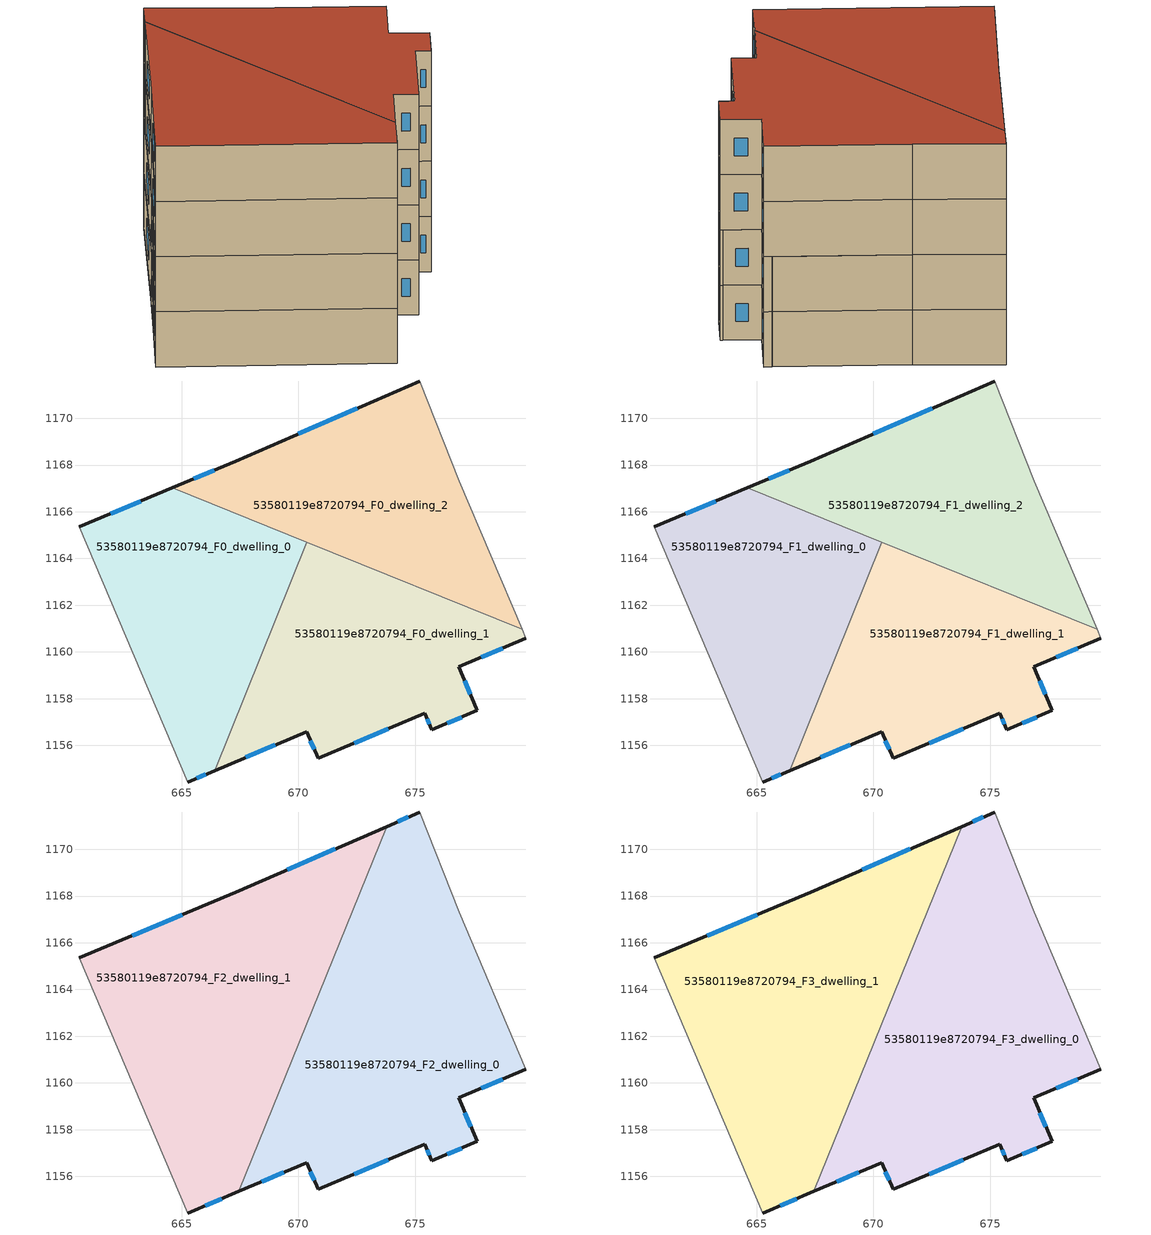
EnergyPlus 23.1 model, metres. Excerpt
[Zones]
53580119e8720794_F0_dwelling_0
 floor ground (EU_floor_Construction): 670.37,1164.68 666.42,1154.92 665.27,1154.43 660.62,1165.35 664.6,1167.02 z0
 wall outside (EU_wall_Construction): 664.6,1167.02 660.62,1165.35 / 665.27,1154.43 666.42,1154.92 z0:3
 wall to 53580119e8720794_F0_dwelling_1 (EU_wall_Construction): 666.42,1154.92 670.37,1164.68 z0:3
 wall adiabatic (EU_wall_Construction): 660.62,1165.35 665.27,1154.43 z0:3
 wall to 53580119e8720794_F0_dwelling_2 (EU_wall_Construction): 670.37,1164.68 664.6,1167.02 z0:3
 window (EU_Window_Construction): 663.24,1166.45 661.97,1165.92 / 665.66,1154.6 666.03,1154.76 z1.02:1.98
53580119e8720794_F0_dwelling_1
 floor ground (EU_floor_Construction): 679.57,1160.96 679.73,1160.58 676.85,1159.36 677.61,1157.59 677.65,1157.49 675.71,1156.67 675.41,1157.38 670.84,1155.44 670.35,1156.59 666.42,1154.92 670.37,1164.68 z0
 wall outside (EU_wall_Construction): 666.42,1154.92 670.35,1156.59 670.84,1155.44 675.41,1157.38 675.71,1156.67 677.65,1157.49 677.61,1157.59 676.85,1159.36 679.73,1160.58 z0:3
 wall adiabatic (EU_wall_Construction): 679.73,1160.58 679.57,1160.96 z0:3
 wall to 53580119e8720794_F0_dwelling_2 (EU_wall_Construction): 679.57,1160.96 670.37,1164.68 z0:3
 window (EU_Window_Construction): 677.83,1159.78 678.75,1160.17 / 677.35,1158.19 677.11,1158.76 / 676.37,1156.95 676.99,1157.21 / 675.51,1157.14 675.61,1156.91 / 672.39,1156.1 673.85,1156.72 / 670.52,1156.2 670.67,1155.83 / 667.75,1155.49 669.01,1156.02 z1.02:1.98
53580119e8720794_F0_dwelling_2
 floor ground (EU_floor_Construction): 675.2,1171.59 676.87,1167.31 679.57,1160.96 664.6,1167.02 667.32,1168.16 z0
 wall outside (EU_wall_Construction): 675.2,1171.59 667.32,1168.16 664.6,1167.02 z0:3
 wall adiabatic (EU_wall_Construction): 679.57,1160.96 676.87,1167.31 675.2,1171.59 z0:3
 window (EU_Window_Construction): 666.39,1167.77 665.52,1167.41 / 672.52,1170.43 670,1169.33 z1.02:1.98
53580119e8720794_F1_dwelling_0
 floor to 53580119e8720794_F0_dwelling_0 (EU_floor_Construction): 670.37,1164.68 666.42,1154.92 665.27,1154.43 660.62,1165.35 664.6,1167.02 z3
 wall outside (EU_wall_Construction): 664.6,1167.02 660.62,1165.35 / 665.27,1154.43 666.42,1154.92 z3:6
 wall to 53580119e8720794_F1_dwelling_1 (EU_wall_Construction): 666.42,1154.92 670.37,1164.68 z3:6
 wall adiabatic (EU_wall_Construction): 660.62,1165.35 665.27,1154.43 z3:6
 wall to 53580119e8720794_F1_dwelling_2 (EU_wall_Construction): 670.37,1164.68 664.6,1167.02 z3:6
 window (EU_Window_Construction): 663.24,1166.45 661.97,1165.92 / 665.66,1154.6 666.03,1154.76 z4.02:4.98
53580119e8720794_F1_dwelling_1
 floor to 53580119e8720794_F0_dwelling_1 (EU_floor_Construction): 679.57,1160.96 679.73,1160.58 676.85,1159.36 677.61,1157.59 677.65,1157.49 675.71,1156.67 675.41,1157.38 670.84,1155.44 670.35,1156.59 666.42,1154.92 670.37,1164.68 z3
 wall outside (EU_wall_Construction): 666.42,1154.92 670.35,1156.59 670.84,1155.44 675.41,1157.38 675.71,1156.67 677.65,1157.49 677.61,1157.59 676.85,1159.36 679.73,1160.58 z3:6
 wall adiabatic (EU_wall_Construction): 679.73,1160.58 679.57,1160.96 z3:6
 wall to 53580119e8720794_F1_dwelling_2 (EU_wall_Construction): 679.57,1160.96 670.37,1164.68 z3:6
 window (EU_Window_Construction): 677.83,1159.78 678.75,1160.17 / 677.35,1158.19 677.11,1158.76 / 676.37,1156.95 676.99,1157.21 / 675.51,1157.14 675.61,1156.91 / 672.39,1156.1 673.85,1156.72 / 670.52,1156.2 670.67,1155.83 / 667.75,1155.49 669.01,1156.02 z4.02:4.98
53580119e8720794_F1_dwelling_2
 floor to 53580119e8720794_F0_dwelling_2 (EU_floor_Construction): 675.2,1171.59 676.87,1167.31 679.57,1160.96 664.6,1167.02 667.32,1168.16 z3
 wall outside (EU_wall_Construction): 675.2,1171.59 667.32,1168.16 664.6,1167.02 z3:6
 wall adiabatic (EU_wall_Construction): 679.57,1160.96 676.87,1167.31 675.2,1171.59 z3:6
 window (EU_Window_Construction): 666.39,1167.77 665.52,1167.41 / 672.52,1170.43 670,1169.33 z4.02:4.98
53580119e8720794_F2_dwelling_0
 floor to 53580119e8720794_F1_dwelling_1 (EU_floor_Construction): 679.57,1160.96 679.73,1160.58 676.85,1159.36 677.61,1157.59 677.65,1157.49 675.71,1156.67 675.41,1157.38 670.84,1155.44 670.35,1156.59 667.45,1155.36 671.11,1164.39 z6
 floor to 53580119e8720794_F1_dwelling_2 (EU_floor_Construction): 675.2,1171.59 676.87,1167.31 679.57,1160.96 671.11,1164.39 673.77,1170.97 z6
 wall outside (EU_wall_Construction): 675.2,1171.59 673.77,1170.97 / 667.45,1155.36 670.35,1156.59 670.84,1155.44 675.41,1157.38 675.71,1156.67 677.65,1157.49 676.85,1159.36 679.73,1160.58 z6:9
 wall adiabatic (EU_wall_Construction): 679.73,1160.58 676.87,1167.31 675.2,1171.59 z6:9
 wall to 53580119e8720794_F2_dwelling_1 (EU_wall_Construction): 673.77,1170.97 667.45,1155.36 z6:9
 window (EU_Window_Construction): 674.71,1171.38 674.26,1171.19 / 677.83,1159.78 678.75,1160.17 / 677.38,1158.13 677.12,1158.73 / 676.37,1156.95 676.99,1157.21 / 675.51,1157.14 675.61,1156.91 / 672.39,1156.1 673.85,1156.72 / 670.52,1156.2 670.67,1155.83 / 668.44,1155.78 669.36,1156.17 z7.02:7.98
53580119e8720794_F2_dwelling_1
 floor to 53580119e8720794_F1_dwelling_0 (EU_floor_Construction): 670.37,1164.68 666.42,1154.92 665.27,1154.43 660.62,1165.35 664.6,1167.02 z6
 floor to 53580119e8720794_F1_dwelling_1 (EU_floor_Construction): 671.11,1164.39 667.45,1155.36 666.42,1154.92 670.37,1164.68 z6
 floor to 53580119e8720794_F1_dwelling_2 (EU_floor_Construction): 673.77,1170.97 671.11,1164.39 664.6,1167.02 667.32,1168.16 z6
 wall outside (EU_wall_Construction): 665.27,1154.43 667.45,1155.36 / 673.77,1170.97 667.32,1168.16 660.62,1165.35 z6:9
 wall adiabatic (EU_wall_Construction): 660.62,1165.35 665.27,1154.43 z6:9
 window (EU_Window_Construction): 666.01,1154.75 666.71,1155.05 / 665.04,1167.21 662.9,1166.31 / 671.58,1170.02 669.51,1169.12 z7.02:7.98
53580119e8720794_F3_dwelling_0
 floor to 53580119e8720794_F2_dwelling_0 (EU_floor_Construction): 675.2,1171.59 676.87,1167.31 679.73,1160.58 676.85,1159.36 677.65,1157.49 675.71,1156.67 675.41,1157.38 670.84,1155.44 670.35,1156.59 667.45,1155.36 673.77,1170.97 z9
 wall outside (EU_wall_Construction): 675.2,1171.59 673.77,1170.97 / 667.45,1155.36 670.35,1156.59 670.84,1155.44 675.41,1157.38 675.71,1156.67 677.65,1157.49 676.85,1159.36 679.73,1160.58 z9:12
 wall adiabatic (EU_wall_Construction): 679.73,1160.58 676.87,1167.31 675.2,1171.59 z9:12
 wall to 53580119e8720794_F3_dwelling_1 (EU_wall_Construction): 673.77,1170.97 667.45,1155.36 z9:12
 window (EU_Window_Construction): 674.71,1171.38 674.26,1171.19 / 677.83,1159.78 678.75,1160.17 / 677.38,1158.13 677.12,1158.73 / 676.37,1156.95 676.99,1157.21 / 675.51,1157.14 675.61,1156.91 / 672.39,1156.1 673.85,1156.72 / 670.52,1156.2 670.67,1155.83 / 668.44,1155.78 669.36,1156.17 z10.02:10.98
 roof outside (EU_roof_Construction): 677.65,1157.49 676.85,1159.36 679.73,1160.58 676.87,1167.31 675.2,1171.59 673.77,1170.97 667.45,1155.36 670.35,1156.59 670.84,1155.44 675.41,1157.38 675.71,1156.67 z12
53580119e8720794_F3_dwelling_1
 floor to 53580119e8720794_F2_dwelling_1 (EU_floor_Construction): 673.77,1170.97 667.45,1155.36 665.27,1154.43 660.62,1165.35 667.32,1168.16 z9
 wall outside (EU_wall_Construction): 665.27,1154.43 667.45,1155.36 / 673.77,1170.97 667.32,1168.16 660.62,1165.35 z9:12
 wall adiabatic (EU_wall_Construction): 660.62,1165.35 665.27,1154.43 z9:12
 window (EU_Window_Construction): 666.01,1154.75 666.71,1155.05 / 665.04,1167.21 662.9,1166.31 / 671.58,1170.02 669.51,1169.12 z10.02:10.98
 roof outside (EU_roof_Construction): 667.45,1155.36 673.77,1170.97 667.32,1168.16 660.62,1165.35 665.27,1154.43 z12
[Building]
EU S2 Campaign: North Axis=0; Terrain=City; Solar Distribution=FullExterior
[Site:Location]
Vienna: Latitude=48; Longitude=16.5; Time Zone=1; Elevation=183
[SizingPeriod:WeatherFileDays]
AnnualSizingPeriod: Begin Month=1; Begin Day of Month=1; End Month=12; End Day of Month=31; Day of Week for Start Day=Monday; Use Weather File Daylight Saving Period=No; Use Weather File Rain and Snow Indicators=No
[MATERIAL]
EU_InternalMass_Material: Roughness=MediumRough; Thickness=0.1; Conductivity=1; Density=1800; Specific Heat=900; Thermal Absorptance=0.9; Solar Absorptance=0.7; Visible Absorptance=0.7
[MATERIAL:NOMASS] Roughness=MediumRough; Thermal Absorptance=0.9; Solar Absorptance=0.7; Visible Absorptance=0.7
Name | Thermal Resistance
EU_wall_NoMass | 0.942466
EU_roof_NoMass | 0.551687
EU_floor_NoMass | 0.66527
[WINDOWMATERIAL:SIMPLEGLAZINGSYSTEM]
EU_Window_SimpleGlazing: UFactor=2.03367; Solar Heat Gain Coefficient=0.65; Visible Transmittance=0.65
[CONSTRUCTION]
EU_wall_Construction: EU_wall_NoMass
EU_roof_Construction: EU_roof_NoMass
EU_floor_Construction: EU_floor_NoMass
EU_Window_Construction: EU_Window_SimpleGlazing
EU_InternalMass_Construction: EU_InternalMass_Material
[ZONE] Type=1; Multiplier=1; Ceiling Height=autocalculate; Floor Area=autocalculate; Part of Total Floor Area=Yes
Name | Volume
53580119e8720794_F0_dwelling_0; 53580119e8720794_F1_dwelling_0 | 197.24
53580119e8720794_F2_dwelling_0; 53580119e8720794_F3_dwelling_0 | 295.858
53580119e8720794_F0_dwelling_1; 53580119e8720794_F1_dwelling_1 | 197.243
53580119e8720794_F2_dwelling_1; 53580119e8720794_F3_dwelling_1 | 295.863
53580119e8720794_F0_dwelling_2; 53580119e8720794_F1_dwelling_2 | 197.233
[INTERNALMASS] Construction=EU_InternalMass_Construction
Name | Zone or ZoneList | Surface Area
53580119e8720794_F0_dwelling_0_EU_InternalMass | 53580119e8720794_F0_dwelling_0 | 65.7481
53580119e8720794_F0_dwelling_1_EU_InternalMass | 53580119e8720794_F0_dwelling_1 | 65.7483
53580119e8720794_F0_dwelling_2_EU_InternalMass | 53580119e8720794_F0_dwelling_2 | 65.7443
53580119e8720794_F1_dwelling_0_EU_InternalMass | 53580119e8720794_F1_dwelling_0 | 65.7481
53580119e8720794_F1_dwelling_1_EU_InternalMass | 53580119e8720794_F1_dwelling_1 | 65.7483
53580119e8720794_F1_dwelling_2_EU_InternalMass | 53580119e8720794_F1_dwelling_2 | 65.7443
53580119e8720794_F2_dwelling_0_EU_InternalMass | 53580119e8720794_F2_dwelling_0 | 98.6194
53580119e8720794_F2_dwelling_1_EU_InternalMass | 53580119e8720794_F2_dwelling_1 | 98.6211
53580119e8720794_F3_dwelling_0_EU_InternalMass | 53580119e8720794_F3_dwelling_0 | 98.6194
53580119e8720794_F3_dwelling_1_EU_InternalMass | 53580119e8720794_F3_dwelling_1 | 98.6211
[OTHEREQUIPMENT] Fuel Type=Electricity; Design Level Calculation Method=Watts/Area; Power per Zone Floor Area=1; Fraction Latent=0; Fraction Radiant=0; Fraction Lost=0; Carbon Dioxide Generation Rate=0; EndUse Subcategory=EU_Step8_InternalGains
Name | Zone or ZoneList or Space or SpaceList | Schedule
EU_Step8_InternalGain_53580119e8720794_F0_dwelling_0_f000 | 53580119e8720794_F0_dwelling_0 | EU_Step8_GainSchedule_53580119e8720794_F0_dwelling_0_f000
EU_Step8_InternalGain_53580119e8720794_F0_dwelling_1_f000 | 53580119e8720794_F0_dwelling_1 | EU_Step8_GainSchedule_53580119e8720794_F0_dwelling_1_f000
EU_Step8_InternalGain_53580119e8720794_F0_dwelling_2_f000 | 53580119e8720794_F0_dwelling_2 | EU_Step8_GainSchedule_53580119e8720794_F0_dwelling_2_f000
EU_Step8_InternalGain_53580119e8720794_F1_dwelling_0_f000 | 53580119e8720794_F1_dwelling_0 | EU_Step8_GainSchedule_53580119e8720794_F1_dwelling_0_f000
EU_Step8_InternalGain_53580119e8720794_F1_dwelling_1_f000 | 53580119e8720794_F1_dwelling_1 | EU_Step8_GainSchedule_53580119e8720794_F1_dwelling_1_f000
EU_Step8_InternalGain_53580119e8720794_F1_dwelling_2_f000 | 53580119e8720794_F1_dwelling_2 | EU_Step8_GainSchedule_53580119e8720794_F1_dwelling_2_f000
EU_Step8_InternalGain_53580119e8720794_F2_dwelling_0_f000 | 53580119e8720794_F2_dwelling_0 | EU_Step8_GainSchedule_53580119e8720794_F2_dwelling_0_f000
EU_Step8_InternalGain_53580119e8720794_F2_dwelling_1_f000 | 53580119e8720794_F2_dwelling_1 | EU_Step8_GainSchedule_53580119e8720794_F2_dwelling_1_f000
EU_Step8_InternalGain_53580119e8720794_F3_dwelling_0_f000 | 53580119e8720794_F3_dwelling_0 | EU_Step8_GainSchedule_53580119e8720794_F3_dwelling_0_f000
EU_Step8_InternalGain_53580119e8720794_F3_dwelling_1_f000 | 53580119e8720794_F3_dwelling_1 | EU_Step8_GainSchedule_53580119e8720794_F3_dwelling_1_f000
[ZONEVENTILATION:DESIGNFLOWRATE] Schedule=EU_AlwaysOn; Design Flow Rate Calculation Method=AirChanges/Hour; Air Changes per Hour=0.530523; Ventilation Type=Natural; Fan Pressure Rise=0; Fan Total Efficiency=1; Constant Term Coefficient=1; Temperature Term Coefficient=0; Velocity Term Coefficient=0; Velocity Squared Term Coefficient=0; Minimum Indoor Temperature=-100; Maximum Indoor Temperature=100; Delta Temperature=-100; Minimum Outdoor Temperature=-100; Maximum Outdoor Temperature=100; Maximum Wind Speed=40
Name | Zone or ZoneList or Space or SpaceList
EU_ConstantAir_53580119e8720794_F0_dwelling_0 | 53580119e8720794_F0_dwelling_0
EU_ConstantAir_53580119e8720794_F0_dwelling_1 | 53580119e8720794_F0_dwelling_1
EU_ConstantAir_53580119e8720794_F0_dwelling_2 | 53580119e8720794_F0_dwelling_2
EU_ConstantAir_53580119e8720794_F1_dwelling_0 | 53580119e8720794_F1_dwelling_0
EU_ConstantAir_53580119e8720794_F1_dwelling_1 | 53580119e8720794_F1_dwelling_1
EU_ConstantAir_53580119e8720794_F1_dwelling_2 | 53580119e8720794_F1_dwelling_2
EU_ConstantAir_53580119e8720794_F2_dwelling_0 | 53580119e8720794_F2_dwelling_0
EU_ConstantAir_53580119e8720794_F2_dwelling_1 | 53580119e8720794_F2_dwelling_1
EU_ConstantAir_53580119e8720794_F3_dwelling_0 | 53580119e8720794_F3_dwelling_0
EU_ConstantAir_53580119e8720794_F3_dwelling_1 | 53580119e8720794_F3_dwelling_1
[HVACTEMPLATE:THERMOSTAT] Constant Heating Setpoint=20; Constant Cooling Setpoint=50
EU_HeatOnly_53580119e8720794_F0_dwelling_0; EU_HeatOnly_53580119e8720794_F0_dwelling_1; EU_HeatOnly_53580119e8720794_F0_dwelling_2; EU_HeatOnly_53580119e8720794_F1_dwelling_0; EU_HeatOnly_53580119e8720794_F1_dwelling_1; EU_HeatOnly_53580119e8720794_F1_dwelling_2; EU_HeatOnly_53580119e8720794_F2_dwelling_0; EU_HeatOnly_53580119e8720794_F2_dwelling_1; EU_HeatOnly_53580119e8720794_F3_dwelling_0; EU_HeatOnly_53580119e8720794_F3_dwelling_1
[HVACTEMPLATE:ZONE:IDEALLOADSAIRSYSTEM] System Availability Schedule=EU_AlwaysOn; Maximum Heating Supply Air Temperature=50; Minimum Cooling Supply Air Temperature=13; Maximum Heating Supply Air Humidity Ratio=0.0156; Minimum Cooling Supply Air Humidity Ratio=0.0077; Heating Limit=NoLimit; Cooling Limit=NoLimit; Heating Availability Schedule=EU_AlwaysOn; Cooling Availability Schedule=EU_CoolingOff; Dehumidification Control Type=ConstantSensibleHeatRatio; Cooling Sensible Heat Ratio=0.7; Dehumidification Setpoint=60; Humidification Control Type=None; Humidification Setpoint=30; Outdoor Air Method=None; Outdoor Air Flow Rate per Person=0.00944; Outdoor Air Flow Rate per Zone Floor Area=0; Outdoor Air Flow Rate per Zone=0; Demand Controlled Ventilation Type=None; Outdoor Air Economizer Type=NoEconomizer; Heat Recovery Type=None; Sensible Heat Recovery Effectiveness=0.7; Latent Heat Recovery Effectiveness=0.65
Name | Template Thermostat
53580119e8720794_F0_dwelling_0 | EU_HeatOnly_53580119e8720794_F0_dwelling_0
53580119e8720794_F0_dwelling_1 | EU_HeatOnly_53580119e8720794_F0_dwelling_1
53580119e8720794_F0_dwelling_2 | EU_HeatOnly_53580119e8720794_F0_dwelling_2
53580119e8720794_F1_dwelling_0 | EU_HeatOnly_53580119e8720794_F1_dwelling_0
53580119e8720794_F1_dwelling_1 | EU_HeatOnly_53580119e8720794_F1_dwelling_1
53580119e8720794_F1_dwelling_2 | EU_HeatOnly_53580119e8720794_F1_dwelling_2
53580119e8720794_F2_dwelling_0 | EU_HeatOnly_53580119e8720794_F2_dwelling_0
53580119e8720794_F2_dwelling_1 | EU_HeatOnly_53580119e8720794_F2_dwelling_1
53580119e8720794_F3_dwelling_0 | EU_HeatOnly_53580119e8720794_F3_dwelling_0
53580119e8720794_F3_dwelling_1 | EU_HeatOnly_53580119e8720794_F3_dwelling_1
[SIZING:ZONE] Zone Cooling Design Supply Air Temperature Input Method=SupplyAirTemperature; Zone Cooling Design Supply Air Temperature=13; Zone Heating Design Supply Air Temperature Input Method=SupplyAirTemperature; Zone Heating Design Supply Air Temperature=50; Zone Cooling Design Supply Air Humidity Ratio=0.008; Zone Heating Design Supply Air Humidity Ratio=0.008; Cooling Design Air Flow Method=DesignDay; Cooling Design Air Flow Rate=0; Cooling Minimum Air Flow per Zone Floor Area=0.000762; Cooling Minimum Air Flow=0; Cooling Minimum Air Flow Fraction=0.2; Heating Design Air Flow Method=DesignDay; Heating Design Air Flow Rate=0; Heating Maximum Air Flow per Zone Floor Area=0.002032; Heating Maximum Air Flow=0.141576; Heating Maximum Air Flow Fraction=0.3; Account for Dedicated Outdoor Air System=No; Dedicated Outdoor Air System Control Strategy=NeutralSupplyAir; Dedicated Outdoor Air Low Setpoint Temperature for Design=autosize; Dedicated Outdoor Air High Setpoint Temperature for Design=autosize; Zone Load Sizing Method=Sensible Load Only No Latent Load; Zone Latent Cooling Design Supply Air Humidity Ratio Input Method=HumidityRatioDifference; Zone Cooling Design Supply Air Humidity Ratio Difference=0.005; Zone Latent Heating Design Supply Air Humidity Ratio Input Method=HumidityRatioDifference; Zone Humidification Design Supply Air Humidity Ratio Difference=0.005
53580119e8720794_F0_dwelling_0; 53580119e8720794_F0_dwelling_1; 53580119e8720794_F0_dwelling_2; 53580119e8720794_F1_dwelling_0; 53580119e8720794_F1_dwelling_1; 53580119e8720794_F1_dwelling_2; 53580119e8720794_F2_dwelling_0; 53580119e8720794_F2_dwelling_1; 53580119e8720794_F3_dwelling_0; 53580119e8720794_F3_dwelling_1
[SCHEDULE:CONSTANT]
Name | Hourly Value
EU_AlwaysOn | 1
EU_CoolingOff | 0
[SCHEDULE:FILE] Column Number=1; Rows to Skip at Top=0; Number of Hours of Data=8760; Column Separator=Comma; Interpolate to Timestep=No; Minutes per Item=60; Adjust Schedule for Daylight Savings=Yes
Name | File
EU_Step8_GainSchedule_53580119e8720794_F0_dwelling_0_f000 | ../../schedules/53580119e8720794/53580119e8720794_F0_dwelling_0_f000_gain.csv
EU_Step8_GainSchedule_53580119e8720794_F0_dwelling_1_f000 | ../../schedules/53580119e8720794/53580119e8720794_F0_dwelling_1_f000_gain.csv
EU_Step8_GainSchedule_53580119e8720794_F0_dwelling_2_f000 | ../../schedules/53580119e8720794/53580119e8720794_F0_dwelling_2_f000_gain.csv
EU_Step8_GainSchedule_53580119e8720794_F1_dwelling_0_f000 | ../../schedules/53580119e8720794/53580119e8720794_F1_dwelling_0_f000_gain.csv
EU_Step8_GainSchedule_53580119e8720794_F1_dwelling_1_f000 | ../../schedules/53580119e8720794/53580119e8720794_F1_dwelling_1_f000_gain.csv
EU_Step8_GainSchedule_53580119e8720794_F1_dwelling_2_f000 | ../../schedules/53580119e8720794/53580119e8720794_F1_dwelling_2_f000_gain.csv
EU_Step8_GainSchedule_53580119e8720794_F2_dwelling_0_f000 | ../../schedules/53580119e8720794/53580119e8720794_F2_dwelling_0_f000_gain.csv
EU_Step8_GainSchedule_53580119e8720794_F2_dwelling_1_f000 | ../../schedules/53580119e8720794/53580119e8720794_F2_dwelling_1_f000_gain.csv
EU_Step8_GainSchedule_53580119e8720794_F3_dwelling_0_f000 | ../../schedules/53580119e8720794/53580119e8720794_F3_dwelling_0_f000_gain.csv
EU_Step8_GainSchedule_53580119e8720794_F3_dwelling_1_f000 | ../../schedules/53580119e8720794/53580119e8720794_F3_dwelling_1_f000_gain.csv
